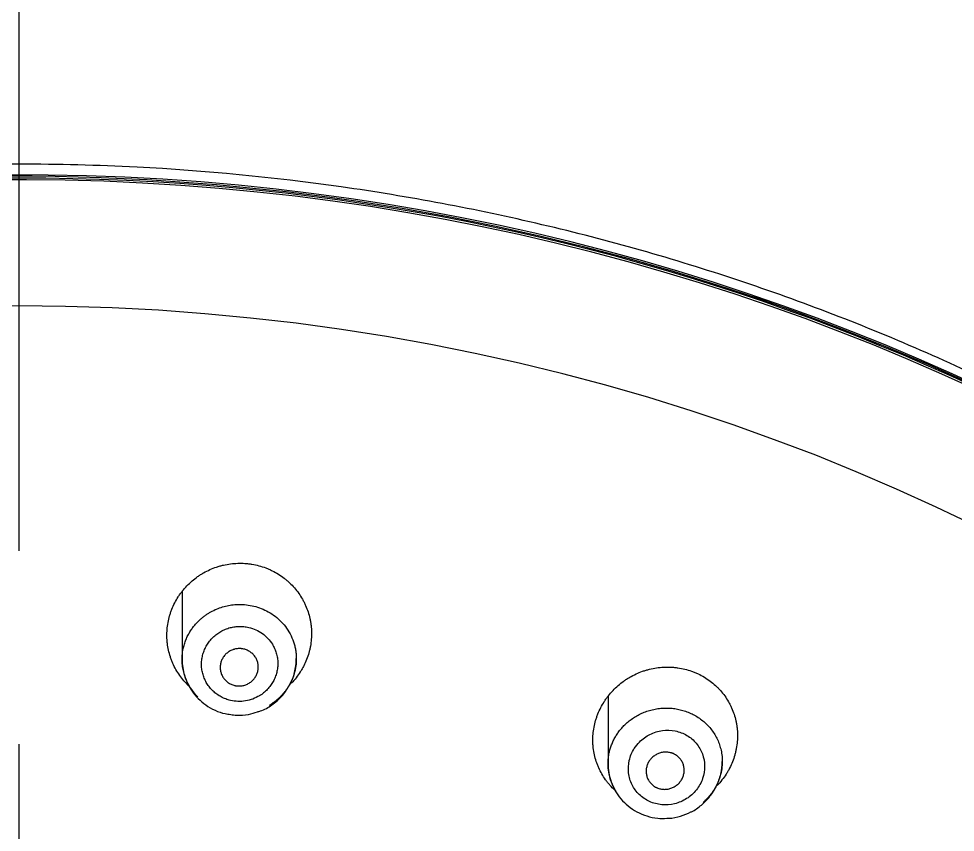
# Model space of a CAD drawing. Header units: millimetres. Extents: x 6110 to 6704, y -2661 to -1821.
# Drawn here: x 6338.01 to 6344.16, y -2160.35 to -2155.01 of the extents above; entities that cross this region are included whole.
import ezdxf

# ---------------------------------------------------------------- set-up
doc = ezdxf.new("R2010")
doc.units = ezdxf.units.MM
doc.header["$LTSCALE"] = 0.1
doc.linetypes.add('CENTERX2', pattern=[101.6, 63.5, -12.7, 12.7, -12.7])
doc.linetypes.add('HIDDEN2', pattern=[4.7625, 3.175, -1.5875])
doc.layers.add('1', color=4, linetype='HIDDEN2', lineweight=13)
doc.layers.add('DIM', color=3, linetype='Continuous', lineweight=9)
doc.layers.add('CENTER', color=1, linetype='CENTERX2')

msp = doc.modelspace()

# ---------------------------------------------------------------- hatches: boundary and pattern name
at = {"layer": 'DIM'}
h = msp.add_hatch(dxfattribs=at)
h.set_pattern_fill('ANSI31', color=2)
edge = h.paths.add_edge_path()
edge.add_line((6619.6172, -2595.9805), (6619.6172, -1962.2056))
edge.add_line((6634.6172, -1966.1101), (6619.6172, -1966.1101))
edge.add_line((6634.6172, -2610.9805), (6634.6172, -1966.1101))
edge.add_line((6634.6172, -2610.9805), (6184.4567, -2610.9805))
edge.add_line((6619.6172, -2595.9805), (6184.4567, -2595.9805))
edge.add_line((6184.4567, -2610.9805), (6184.4567, -2595.9805))

# ---------------------------------------------------------------- linework, layer by layer
at = {"layer": '1', "color": 7, "linetype": 'Continuous', "lineweight": -3}
for p, q in [((6339.0825, -2158.7734), (6339.0825, -2159.2192)), ((6341.8802, -2159.4613), (6341.8802, -2159.9035))]:
    msp.add_line(p, q, dxfattribs=at)
for centre, major_axis, start_param, end_param in [((6338.0093, -2168.509), (-13.75, 0), 3.141606, 7.301236), ((6338.0093, -2168.5303), (-13.75, 0), 3.570041, 5.884468), ((6338.0093, -2168.5196), (-13.75, 0), 3.141627, 6.283151), ((6338.0093, -2168.4983), (13.75, 0), 0.43031, 2.719801), ((6338.0093, -2168.8384), (13.1753, 0), 4.984867, 10.723113)]:
    msp.add_ellipse(centre, major_axis=major_axis, ratio=0.906308, start_param=start_param, end_param=end_param, dxfattribs=at)
for points, knots in [([(6338.0093, -2155.9663), (6337.7679, -2155.9664), (6337.0781, -2155.9829), (6335.942, -2156.0884), (6334.6189, -2156.3324), (6333.3278, -2156.6934), (6332.0816, -2157.1679), (6330.8922, -2157.7515), (6329.7713, -2158.4386), (6328.7294, -2159.2224), (6327.7775, -2160.0959), (6326.9214, -2161.0491), (6326.1826, -2162.078), (6325.7057, -2162.85), (6325.5094, -2163.2875), (6325.4841, -2163.346)], [0, 0, 0, 0, 0.045962, 0.131573, 0.217212, 0.30285, 0.38848, 0.474094, 0.559684, 0.645241, 0.730753, 0.81621, 0.901603, 0.986925, 1, 1, 1, 1]), ([(6350.491, -2163.2462), (6350.4834, -2163.2291), (6350.3064, -2162.8335), (6349.8504, -2162.1038), (6349.1187, -2161.075), (6348.2669, -2160.1224), (6347.3204, -2159.2484), (6346.2835, -2158.4633), (6345.1672, -2157.7741), (6343.9821, -2157.1876), (6342.7394, -2156.7095), (6341.4511, -2156.3444), (6340.1297, -2156.0958), (6338.9765, -2155.9846), (6338.2688, -2155.9664), (6338.0093, -2155.9663)], [0, 0, 0, 0, 0.003864, 0.089606, 0.17541, 0.261282, 0.347223, 0.433229, 0.519294, 0.605411, 0.691572, 0.777769, 0.863995, 0.950243, 1, 1, 1, 1]), ([(6339.1265, -2159.3932), (6339.121, -2159.3881), (6339.1157, -2159.3828), (6339.1051, -2159.3718), (6339.0999, -2159.3661), (6339.0847, -2159.3486), (6339.0753, -2159.3365), (6339.0489, -2159.2992), (6339.0339, -2159.2728), (6339.0185, -2159.2379), (6339.0155, -2159.2308), (6339.0101, -2159.2165), (6339.0075, -2159.2093), (6339.0004, -2159.1877), (6338.9925, -2159.1585), (6338.9875, -2159.1287), (6338.9848, -2159.1061), (6338.9841, -2159.0986), (6338.9831, -2159.0834), (6338.9827, -2159.0757), (6338.982, -2159.0376), (6338.9845, -2159.0074), (6338.9926, -2158.9627), (6338.9961, -2158.9479), (6339.0023, -2158.9259), (6339.0046, -2158.9185), (6339.0096, -2158.904), (6339.0122, -2158.8968), (6339.0262, -2158.8613), (6339.0401, -2158.8342), (6339.0608, -2158.8019), (6339.0651, -2158.7955), (6339.0741, -2158.7829), (6339.0787, -2158.7767), (6339.0932, -2158.7585), (6339.1033, -2158.7468), (6339.1353, -2158.7135), (6339.1587, -2158.6934), (6339.1906, -2158.6709), (6339.1971, -2158.6665), (6339.2104, -2158.6581), (6339.2171, -2158.6541), (6339.2374, -2158.6426), (6339.2652, -2158.6286), (6339.2942, -2158.6173), (6339.3165, -2158.6098), (6339.3239, -2158.6075), (6339.3391, -2158.6033), (6339.3468, -2158.6013), (6339.3852, -2158.5925), (6339.4162, -2158.5885), (6339.463, -2158.587), (6339.4786, -2158.5873), (6339.5022, -2158.5889), (6339.5101, -2158.5896), (6339.5257, -2158.5914), (6339.5335, -2158.5925), (6339.572, -2158.5989), (6339.6021, -2158.6069), (6339.6386, -2158.6207), (6339.6458, -2158.6236), (6339.6602, -2158.6299), (6339.6673, -2158.6332), (6339.6882, -2158.6435), (6339.7153, -2158.6586), (6339.7406, -2158.6762), (6339.7589, -2158.6903), (6339.7648, -2158.6952), (6339.7766, -2158.7052), (6339.7824, -2158.7104), (6339.8106, -2158.7371), (6339.8306, -2158.7602), (6339.857, -2158.7975), (6339.8652, -2158.8104), (6339.8765, -2158.8304), (6339.8802, -2158.8372), (6339.8871, -2158.8509), (6339.8903, -2158.8578), (6339.9057, -2158.8926), (6339.9151, -2158.9213), (6339.9233, -2158.9584), (6339.9248, -2158.9659), (6339.9273, -2158.9809), (6339.9284, -2158.9885), (6339.9311, -2159.0112), (6339.9321, -2159.0263), (6339.933, -2159.0716), (6339.9306, -2159.1018), (6339.9239, -2159.1394), (6339.9223, -2159.1469), (6339.9189, -2159.1618), (6339.917, -2159.1692), (6339.9107, -2159.1912), (6339.901, -2159.2199), (6339.8885, -2159.2477), (6339.878, -2159.2681), (6339.8744, -2159.2749), (6339.8667, -2159.2882), (6339.8627, -2159.2948), (6339.8418, -2159.3274), (6339.8227, -2159.3516), (6339.8011, -2159.3741)], [0, 0, 0, 0, 0.01019, 0.01019, 0.020609, 0.020609, 0.041447, 0.041447, 0.083123, 0.083123, 0.093542, 0.093542, 0.103961, 0.103961, 0.124799, 0.145637, 0.145637, 0.156056, 0.156056, 0.166475, 0.166475, 0.208152, 0.208152, 0.22899, 0.22899, 0.239409, 0.239409, 0.249828, 0.249828, 0.291504, 0.291504, 0.301923, 0.301923, 0.312342, 0.312342, 0.33318, 0.33318, 0.374857, 0.374857, 0.385276, 0.385276, 0.395695, 0.395695, 0.416533, 0.437371, 0.437371, 0.44779, 0.44779, 0.458209, 0.458209, 0.499885, 0.499885, 0.520723, 0.520723, 0.531142, 0.531142, 0.541562, 0.541562, 0.583238, 0.583238, 0.593657, 0.593657, 0.604076, 0.604076, 0.624914, 0.645752, 0.645752, 0.656171, 0.656171, 0.66659, 0.66659, 0.708266, 0.708266, 0.729105, 0.729105, 0.739524, 0.739524, 0.749943, 0.749943, 0.791619, 0.791619, 0.802038, 0.802038, 0.812457, 0.812457, 0.833295, 0.833295, 0.874971, 0.874971, 0.88539, 0.88539, 0.895809, 0.895809, 0.916648, 0.937486, 0.937486, 0.947905, 0.947905, 0.958324, 0.958324, 1, 1, 1, 1]), ([(6339.0825, -2159.2193), (6339.0825, -2159.2069), (6339.084, -2159.1785), (6339.091, -2159.14), (6339.1016, -2159.1046), (6339.113, -2159.0763), (6339.1263, -2159.0499), (6339.141, -2159.0257), (6339.157, -2159.0036), (6339.1738, -2158.9835), (6339.1911, -2158.9655), (6339.2088, -2158.9494), (6339.2265, -2158.9352), (6339.2441, -2158.9226), (6339.2679, -2158.9077), (6339.2987, -2158.8916), (6339.3376, -2158.8765), (6339.3774, -2158.8657), (6339.4174, -2158.8592), (6339.4601, -2158.8568), (6339.5058, -2158.8593), (6339.5543, -2158.8681), (6339.6027, -2158.8835), (6339.6497, -2158.9059), (6339.6943, -2158.9352), (6339.735, -2158.9715), (6339.7706, -2159.0144), (6339.7995, -2159.0634), (6339.8164, -2159.1073), (6339.8253, -2159.1426), (6339.8297, -2159.168), (6339.8321, -2159.1918), (6339.8325, -2159.2071), (6339.8325, -2159.2139)], [0, 0, 0, 0, 0.033012, 0.07599, 0.10401, 0.130976, 0.156886, 0.181741, 0.205542, 0.228288, 0.249981, 0.270619, 0.290204, 0.308735, 0.326214, 0.362242, 0.397686, 0.432552, 0.466846, 0.500571, 0.540958, 0.582686, 0.625768, 0.670215, 0.716036, 0.76324, 0.811835, 0.861828, 0.913227, 0.936142, 0.959061, 0.981984, 1, 1, 1, 1]), ([(6339.5912, -2159.4573), (6339.6006, -2159.4516), (6339.6185, -2159.4391), (6339.6426, -2159.4168), (6339.6635, -2159.3918), (6339.6811, -2159.3645), (6339.6948, -2159.3353), (6339.7045, -2159.3046), (6339.7102, -2159.273), (6339.7117, -2159.2409), (6339.7088, -2159.209), (6339.7019, -2159.1776), (6339.6909, -2159.1475), (6339.6733, -2159.1143), (6339.6473, -2159.0797), (6339.6104, -2159.0475), (6339.5678, -2159.0227), (6339.526, -2159.0087), (6339.488, -2159.0023), (6339.4549, -2159.0013), (6339.422, -2159.0045), (6339.3897, -2159.0119), (6339.3587, -2159.0234), (6339.3295, -2159.0388), (6339.3025, -2159.0577), (6339.2784, -2159.0799), (6339.2575, -2159.105), (6339.2399, -2159.1324), (6339.2262, -2159.1616), (6339.2165, -2159.1923), (6339.2107, -2159.2239), (6339.2093, -2159.256), (6339.2121, -2159.2879), (6339.2189, -2159.3192), (6339.23, -2159.3493), (6339.245, -2159.3778), (6339.2636, -2159.4042), (6339.2857, -2159.4279), (6339.3109, -2159.4486), (6339.3387, -2159.4659), (6339.3686, -2159.4795), (6339.4054, -2159.4905), (6339.4493, -2159.4964), (6339.4991, -2159.4931), (6339.5473, -2159.4805), (6339.5772, -2159.4659), (6339.5912, -2159.4573)], [0, 0, 0, 0, 0.02082, 0.041581, 0.062649, 0.08339, 0.104096, 0.125113, 0.145916, 0.166617, 0.187562, 0.208473, 0.22918, 0.250034, 0.281338, 0.312479, 0.343735, 0.374927, 0.395764, 0.416476, 0.437418, 0.458226, 0.478946, 0.499935, 0.520794, 0.541537, 0.56252, 0.583427, 0.604142, 0.625009, 0.645927, 0.666641, 0.687497, 0.708419, 0.72913, 0.749983, 0.770924, 0.79162, 0.812449, 0.83341, 0.854104, 0.874933, 0.90618, 0.937371, 0.968665, 1, 1, 1, 1]), ([(6339.5507, -2159.3515), (6339.5452, -2159.3576), (6339.5392, -2159.3631), (6339.5295, -2159.3704), (6339.5261, -2159.3727), (6339.5191, -2159.377), (6339.5154, -2159.379), (6339.5043, -2159.3843), (6339.4966, -2159.3872), (6339.4847, -2159.3903), (6339.4806, -2159.3912), (6339.4724, -2159.3925), (6339.4683, -2159.3929), (6339.456, -2159.3937), (6339.4478, -2159.3934), (6339.4375, -2159.3921), (6339.4355, -2159.3918), (6339.4314, -2159.391), (6339.4254, -2159.3897), (6339.4155, -2159.3869), (6339.4079, -2159.3839), (6339.4005, -2159.3806), (6339.3968, -2159.3787), (6339.3862, -2159.3725), (6339.3796, -2159.3678), (6339.3705, -2159.3598), (6339.3676, -2159.3569), (6339.3621, -2159.351), (6339.3595, -2159.3479), (6339.3522, -2159.3383), (6339.348, -2159.3315), (6339.3428, -2159.3206), (6339.3412, -2159.3169), (6339.3384, -2159.3094), (6339.3361, -2159.3018), (6339.3345, -2159.294), (6339.3333, -2159.2861), (6339.3329, -2159.2821), (6339.3323, -2159.2701), (6339.3326, -2159.2622), (6339.3344, -2159.2503), (6339.3352, -2159.2464), (6339.3371, -2159.2386), (6339.3383, -2159.2347), (6339.3423, -2159.2234), (6339.3457, -2159.2162), (6339.3519, -2159.2058), (6339.3542, -2159.2024), (6339.359, -2159.1959), (6339.3616, -2159.1927), (6339.3697, -2159.1837), (6339.3757, -2159.1782), (6339.3855, -2159.1708), (6339.389, -2159.1685), (6339.396, -2159.1642), (6339.4031, -2159.1603), (6339.4107, -2159.1571), (6339.4164, -2159.155), (6339.4184, -2159.1543), (6339.4223, -2159.1531), (6339.4243, -2159.1525), (6339.4344, -2159.1498), (6339.4425, -2159.1485), (6339.4548, -2159.1477), (6339.4589, -2159.1477), (6339.4651, -2159.1479), (6339.4672, -2159.148), (6339.4713, -2159.1483), (6339.4734, -2159.1486), (6339.4836, -2159.1499), (6339.4915, -2159.1518), (6339.5032, -2159.1557), (6339.5071, -2159.1572), (6339.5145, -2159.1606), (6339.5218, -2159.1644), (6339.5286, -2159.1688), (6339.5352, -2159.1735), (6339.5384, -2159.176), (6339.5476, -2159.1841), (6339.5531, -2159.19), (6339.5603, -2159.1996), (6339.5626, -2159.2029), (6339.5668, -2159.2098), (6339.5688, -2159.2134), (6339.574, -2159.2242), (6339.5767, -2159.2316), (6339.5797, -2159.2432), (6339.5805, -2159.2472), (6339.5817, -2159.2551), (6339.5821, -2159.2591), (6339.5828, -2159.271), (6339.5824, -2159.2789), (6339.5807, -2159.2908), (6339.5799, -2159.2948), (6339.5779, -2159.3026), (6339.5756, -2159.3102), (6339.5726, -2159.3176), (6339.5692, -2159.3249), (6339.5673, -2159.3285), (6339.561, -2159.3389), (6339.5562, -2159.3455), (6339.5507, -2159.3515)], [0, 0, 0, 0, 0.03125, 0.03125, 0.046875, 0.046875, 0.0625, 0.0625, 0.09375, 0.09375, 0.109375, 0.109375, 0.125, 0.125, 0.15625, 0.15625, 0.164063, 0.164063, 0.171875, 0.1875, 0.203125, 0.203125, 0.21875, 0.21875, 0.25, 0.25, 0.265625, 0.265625, 0.28125, 0.28125, 0.3125, 0.3125, 0.328125, 0.328125, 0.34375, 0.359375, 0.359375, 0.375, 0.375, 0.40625, 0.40625, 0.421875, 0.421875, 0.4375, 0.4375, 0.46875, 0.46875, 0.484375, 0.484375, 0.5, 0.5, 0.53125, 0.53125, 0.546875, 0.546875, 0.5625, 0.578125, 0.578125, 0.585938, 0.585938, 0.59375, 0.59375, 0.625, 0.625, 0.640625, 0.640625, 0.648438, 0.648438, 0.65625, 0.65625, 0.6875, 0.6875, 0.703125, 0.703125, 0.71875, 0.734375, 0.734375, 0.75, 0.75, 0.78125, 0.78125, 0.796875, 0.796875, 0.8125, 0.8125, 0.84375, 0.84375, 0.859375, 0.859375, 0.875, 0.875, 0.90625, 0.90625, 0.921875, 0.921875, 0.9375, 0.953125, 0.953125, 0.96875, 0.96875, 1, 1, 1, 1]), ([(6339.1862, -2159.4663), (6339.1818, -2159.462), (6339.1636, -2159.4429), (6339.1431, -2159.416), (6339.1247, -2159.385), (6339.1131, -2159.3619), (6339.1019, -2159.3344), (6339.0922, -2159.3025), (6339.085, -2159.2662), (6339.0827, -2159.2378), (6339.0825, -2159.2218), (6339.0825, -2159.2193)], [0, 0, 0, 0, 0.066067, 0.283728, 0.364041, 0.458165, 0.566101, 0.687847, 0.823402, 0.972762, 1, 1, 1, 1]), ([(6339.0826, -2159.2203), (6339.083, -2159.2562), (6339.0937, -2159.3281), (6339.1441, -2159.4348), (6339.2362, -2159.5253), (6339.3309, -2159.5714), (6339.3894, -2159.5792), (6339.4015, -2159.5801)], [0, 0, 0, 0, 0.199687, 0.420821, 0.664785, 0.932078, 1, 1, 1, 1]), ([(6339.7849, -2159.3927), (6339.7858, -2159.3914), (6339.8042, -2159.3655), (6339.8236, -2159.304), (6339.8324, -2159.245), (6339.8324, -2159.2135)], [0, 0, 0, 0, 0.025478, 0.505312, 1, 1, 1, 1]), ([(6339.8325, -2159.2139), (6339.8325, -2159.2157), (6339.8324, -2159.2261), (6339.8314, -2159.2451), (6339.8282, -2159.2707), (6339.823, -2159.2961), (6339.8159, -2159.321), (6339.8078, -2159.3433), (6339.7992, -2159.363), (6339.7918, -2159.3775), (6339.787, -2159.3861), (6339.7853, -2159.3891)], [0, 0, 0, 0, 0.030227, 0.171393, 0.312583, 0.4538, 0.595043, 0.736312, 0.839807, 0.94376, 1, 1, 1, 1]), ([(6341.9329, -2160.0851), (6341.93, -2160.0826), (6341.9271, -2160.08), (6341.9131, -2160.0671), (6341.9024, -2160.0562), (6341.8872, -2160.039), (6341.8822, -2160.0332), (6341.8727, -2160.0213), (6341.8682, -2160.0153), (6341.8461, -2159.9846), (6341.8311, -2159.9585), (6341.8157, -2159.9239), (6341.8128, -2159.9169), (6341.8073, -2159.9027), (6341.8048, -2159.8956), (6341.7977, -2159.874), (6341.7898, -2159.845), (6341.7849, -2159.8154), (6341.7823, -2159.7929), (6341.7816, -2159.7854), (6341.7806, -2159.7703), (6341.7803, -2159.7627), (6341.7798, -2159.7246), (6341.7824, -2159.6946), (6341.7907, -2159.65), (6341.7942, -2159.6352), (6341.8006, -2159.6131), (6341.8029, -2159.6058), (6341.8079, -2159.5913), (6341.8105, -2159.5841), (6341.8247, -2159.5486), (6341.8387, -2159.5214), (6341.8594, -2159.4891), (6341.8638, -2159.4827), (6341.8728, -2159.4701), (6341.8774, -2159.4638), (6341.8919, -2159.4455), (6341.902, -2159.4338), (6341.934, -2159.4002), (6341.9574, -2159.3799), (6341.9892, -2159.3571), (6341.9957, -2159.3527), (6342.0089, -2159.3441), (6342.0156, -2159.34), (6342.0359, -2159.3282), (6342.0636, -2159.3139), (6342.0925, -2159.3021), (6342.1146, -2159.2944), (6342.1221, -2159.2919), (6342.1371, -2159.2874), (6342.1448, -2159.2853), (6342.1831, -2159.2758), (6342.214, -2159.2713), (6342.2606, -2159.2689), (6342.2763, -2159.2688), (6342.2998, -2159.2699), (6342.3076, -2159.2705), (6342.3233, -2159.2719), (6342.331, -2159.2729), (6342.3696, -2159.2784), (6342.3996, -2159.2858), (6342.4361, -2159.2988), (6342.4433, -2159.3015), (6342.4577, -2159.3074), (6342.4648, -2159.3106), (6342.4859, -2159.3205), (6342.4994, -2159.3278), (6342.5388, -2159.3514), (6342.5632, -2159.3697), (6342.5916, -2159.3957), (6342.5971, -2159.4011), (6342.6078, -2159.412), (6342.613, -2159.4176), (6342.628, -2159.4346), (6342.6469, -2159.4582), (6342.6633, -2159.4836), (6342.6746, -2159.5034), (6342.6783, -2159.5101), (6342.6852, -2159.5237), (6342.6884, -2159.5305), (6342.7038, -2159.5651), (6342.7132, -2159.5936), (6342.7213, -2159.6305), (6342.7227, -2159.6379), (6342.7252, -2159.6529), (6342.7263, -2159.6604), (6342.7289, -2159.6831), (6342.7299, -2159.6981), (6342.7306, -2159.7433), (6342.7281, -2159.7734), (6342.7212, -2159.811), (6342.7196, -2159.8185), (6342.7161, -2159.8334), (6342.7141, -2159.8408), (6342.7078, -2159.8627), (6342.698, -2159.8915), (6342.6854, -2159.9193), (6342.6749, -2159.9397), (6342.6712, -2159.9465), (6342.6635, -2159.9599), (6342.6594, -2159.9665), (6342.6385, -2159.9991), (6342.6193, -2160.0235), (6342.5977, -2160.0461)], [0, 0, 0, 0, 0.005243, 0.005243, 0.025967, 0.025967, 0.03633, 0.03633, 0.046692, 0.046692, 0.08814, 0.08814, 0.098502, 0.098502, 0.108864, 0.108864, 0.129588, 0.150312, 0.150312, 0.160674, 0.160674, 0.171036, 0.171036, 0.212484, 0.212484, 0.233208, 0.233208, 0.24357, 0.24357, 0.253933, 0.253933, 0.295381, 0.295381, 0.305743, 0.305743, 0.316105, 0.316105, 0.336829, 0.336829, 0.378277, 0.378277, 0.388639, 0.388639, 0.399001, 0.399001, 0.419725, 0.440449, 0.440449, 0.450811, 0.450811, 0.461173, 0.461173, 0.502622, 0.502622, 0.523346, 0.523346, 0.533708, 0.533708, 0.54407, 0.54407, 0.585518, 0.585518, 0.59588, 0.59588, 0.606242, 0.606242, 0.626966, 0.626966, 0.668414, 0.668414, 0.678777, 0.678777, 0.689139, 0.689139, 0.709863, 0.730587, 0.730587, 0.740949, 0.740949, 0.751311, 0.751311, 0.792759, 0.792759, 0.803121, 0.803121, 0.813483, 0.813483, 0.834207, 0.834207, 0.875655, 0.875655, 0.886017, 0.886017, 0.89638, 0.89638, 0.917104, 0.937828, 0.937828, 0.94819, 0.94819, 0.958552, 0.958552, 1, 1, 1, 1]), ([(6339.5771, -2159.5633), (6339.5839, -2159.5616), (6339.6178, -2159.5522), (6339.674, -2159.5192), (6339.7388, -2159.4635), (6339.7712, -2159.4174), (6339.7849, -2159.3927)], [0, 0, 0, 0, 0.075238, 0.37969, 0.694846, 1, 1, 1, 1]), ([(6339.7853, -2159.3891), (6339.7838, -2159.3917), (6339.779, -2159.3998), (6339.7702, -2159.4132), (6339.7587, -2159.429), (6339.7462, -2159.4443), (6339.7328, -2159.459), (6339.7186, -2159.473), (6339.7034, -2159.4864), (6339.6875, -2159.499), (6339.6708, -2159.5108), (6339.6592, -2159.5181), (6339.6533, -2159.5216)], [0, 0, 0, 0, 0.047754, 0.151706, 0.256117, 0.36099, 0.466324, 0.572123, 0.678389, 0.785122, 0.892325, 1, 1, 1, 1]), ([(6339.4015, -2159.5801), (6339.4145, -2159.5828), (6339.4533, -2159.5882), (6339.5137, -2159.5831), (6339.558, -2159.5706), (6339.5771, -2159.5633)], [0, 0, 0, 0, 0.221453, 0.660816, 1, 1, 1, 1]), ([(6341.8802, -2159.9034), (6341.8802, -2159.8963), (6341.8807, -2159.8798), (6341.8834, -2159.8541), (6341.8886, -2159.8264), (6341.896, -2159.7992), (6341.9057, -2159.7726), (6341.9174, -2159.7467), (6341.9313, -2159.7217), (6341.9471, -2159.6978), (6341.9649, -2159.6751), (6341.9844, -2159.6536), (6342.0026, -2159.6364), (6342.0188, -2159.6228), (6342.0325, -2159.6124), (6342.0467, -2159.6025), (6342.0616, -2159.5932), (6342.077, -2159.5845), (6342.0929, -2159.5764), (6342.1094, -2159.569), (6342.1263, -2159.5624), (6342.1437, -2159.5564), (6342.1615, -2159.5513), (6342.1797, -2159.5469), (6342.1982, -2159.5434), (6342.2169, -2159.5408), (6342.236, -2159.539), (6342.2608, -2159.5379), (6342.2915, -2159.5387), (6342.3277, -2159.5431), (6342.3634, -2159.5509), (6342.3984, -2159.5621), (6342.4323, -2159.5766), (6342.4646, -2159.5945), (6342.495, -2159.6156), (6342.5232, -2159.6398), (6342.5488, -2159.6668), (6342.5715, -2159.6965), (6342.5908, -2159.7285), (6342.6064, -2159.762), (6342.6184, -2159.7975), (6342.6269, -2159.8359), (6342.631, -2159.8788), (6342.6294, -2159.9257), (6342.6214, -2159.9701), (6342.6091, -2160.0092), (6342.5955, -2160.0407), (6342.5807, -2160.0681), (6342.5655, -2160.0914), (6342.5506, -2160.111), (6342.5367, -2160.1271), (6342.5243, -2160.1401), (6342.5139, -2160.1501), (6342.5075, -2160.1558), (6342.5047, -2160.1583)], [0, 0, 0, 0, 0.015021, 0.034721, 0.054423, 0.074127, 0.093833, 0.11354, 0.13325, 0.152961, 0.172674, 0.192389, 0.212106, 0.223612, 0.23521, 0.246903, 0.258689, 0.270569, 0.282545, 0.294615, 0.30678, 0.319041, 0.331397, 0.34385, 0.356399, 0.369045, 0.381788, 0.394628, 0.418787, 0.443126, 0.46765, 0.492363, 0.517266, 0.542365, 0.567662, 0.59316, 0.618863, 0.644774, 0.670896, 0.697231, 0.722182, 0.749783, 0.780033, 0.812933, 0.848482, 0.874602, 0.898401, 0.919879, 0.939037, 0.955873, 0.970388, 0.982581, 0.992452, 1, 1, 1, 1]), ([(6342.4304, -2160.1073), (6342.4412, -2160.0976), (6342.4512, -2160.0869), (6342.4777, -2160.0534), (6342.4917, -2160.0279), (6342.5009, -2160.0013), (6342.5009, -2160.0012), (6342.51, -2159.9748), (6342.5146, -2159.9467), (6342.5141, -2159.8921), (6342.509, -2159.8647), (6342.4904, -2159.8143), (6342.4766, -2159.7905), (6342.4421, -2159.7495), (6342.421, -2159.7316), (6342.3743, -2159.7041), (6342.348, -2159.6941), (6342.2936, -2159.6833), (6342.2647, -2159.6824), (6342.2087, -2159.6901), (6342.1807, -2159.6988), (6342.1298, -2159.7243), (6342.1062, -2159.7414), (6342.0734, -2159.7746), (6342.0618, -2159.7892), (6342.0369, -2159.8286), (6342.0257, -2159.8553), (6342.0133, -2159.9094), (6342.0117, -2159.9375), (6342.018, -2159.9915), (6342.0259, -2160.018), (6342.0498, -2160.066), (6342.066, -2160.0881), (6342.1048, -2160.1253), (6342.1278, -2160.1409), (6342.1775, -2160.1635), (6342.2049, -2160.1708), (6342.2605, -2160.176), (6342.2895, -2160.1738), (6342.3449, -2160.1604), (6342.372, -2160.1488), (6342.4083, -2160.1256), (6342.4198, -2160.1169), (6342.4304, -2160.1073)], [0, 0, 0, 0, 0.027519, 0.027519, 0.082226, 0.082226, 0.08246, 0.08246, 0.136759, 0.136759, 0.190165, 0.190165, 0.242823, 0.242823, 0.295195, 0.295195, 0.347878, 0.347878, 0.401344, 0.401344, 0.455481, 0.455481, 0.509591, 0.509591, 0.544799, 0.544799, 0.599552, 0.599552, 0.653542, 0.653542, 0.706679, 0.706679, 0.759221, 0.759221, 0.811665, 0.811665, 0.86456, 0.86456, 0.918284, 0.918284, 0.97286, 0.97286, 1, 1, 1, 1]), ([(6342.3485, -2160.0286), (6342.343, -2160.0347), (6342.337, -2160.0403), (6342.3273, -2160.0477), (6342.324, -2160.0501), (6342.317, -2160.0545), (6342.3134, -2160.0565), (6342.3023, -2160.0621), (6342.2947, -2160.065), (6342.2828, -2160.0684), (6342.2788, -2160.0694), (6342.2706, -2160.0709), (6342.2665, -2160.0714), (6342.2542, -2160.0725), (6342.246, -2160.0724), (6342.2337, -2160.0711), (6342.2296, -2160.0704), (6342.2216, -2160.0688), (6342.2137, -2160.0667), (6342.2061, -2160.0639), (6342.2005, -2160.0615), (6342.1987, -2160.0607), (6342.195, -2160.0589), (6342.1932, -2160.0579), (6342.1843, -2160.053), (6342.1777, -2160.0485), (6342.1685, -2160.0407), (6342.1656, -2160.0379), (6342.16, -2160.0321), (6342.1574, -2160.0291), (6342.15, -2160.0197), (6342.1458, -2160.0129), (6342.1405, -2160.0022), (6342.1389, -2159.9985), (6342.1362, -2159.9911), (6342.1338, -2159.9835), (6342.1322, -2159.9758), (6342.131, -2159.968), (6342.1306, -2159.964), (6342.1299, -2159.952), (6342.1303, -2159.9441), (6342.132, -2159.9323), (6342.1328, -2159.9284), (6342.1348, -2159.9206), (6342.1359, -2159.9167), (6342.14, -2159.9054), (6342.1434, -2159.8981), (6342.1496, -2159.8877), (6342.1518, -2159.8843), (6342.1566, -2159.8777), (6342.1592, -2159.8745), (6342.1673, -2159.8654), (6342.1732, -2159.8598), (6342.183, -2159.8523), (6342.1864, -2159.8499), (6342.1934, -2159.8456), (6342.2005, -2159.8415), (6342.208, -2159.8382), (6342.2156, -2159.8352), (6342.2196, -2159.8339), (6342.2316, -2159.8304), (6342.2396, -2159.8289), (6342.2519, -2159.8279), (6342.256, -2159.8277), (6342.2622, -2159.8278), (6342.2643, -2159.8278), (6342.2684, -2159.8281), (6342.2705, -2159.8282), (6342.2807, -2159.8293), (6342.2886, -2159.831), (6342.2984, -2159.834), (6342.3003, -2159.8347), (6342.3042, -2159.8361), (6342.3061, -2159.8369), (6342.3117, -2159.8393), (6342.3153, -2159.841), (6342.3259, -2159.8469), (6342.3326, -2159.8514), (6342.3418, -2159.8593), (6342.3448, -2159.862), (6342.3503, -2159.8678), (6342.3555, -2159.8738), (6342.3601, -2159.8803), (6342.3643, -2159.8871), (6342.3663, -2159.8906), (6342.3716, -2159.9013), (6342.3743, -2159.9087), (6342.3774, -2159.9202), (6342.3782, -2159.9242), (6342.3794, -2159.932), (6342.3798, -2159.936), (6342.3804, -2159.9479), (6342.3801, -2159.9558), (6342.3783, -2159.9677), (6342.3776, -2159.9716), (6342.3756, -2159.9794), (6342.3733, -2159.9871), (6342.3703, -2159.9945), (6342.3669, -2160.0018), (6342.365, -2160.0054), (6342.3587, -2160.0159), (6342.3539, -2160.0224), (6342.3485, -2160.0286)], [0, 0, 0, 0, 0.03125, 0.03125, 0.046875, 0.046875, 0.0625, 0.0625, 0.09375, 0.09375, 0.109375, 0.109375, 0.125, 0.125, 0.15625, 0.15625, 0.171875, 0.171875, 0.1875, 0.203125, 0.203125, 0.210938, 0.210938, 0.21875, 0.21875, 0.25, 0.25, 0.265625, 0.265625, 0.28125, 0.28125, 0.3125, 0.3125, 0.328125, 0.328125, 0.34375, 0.359375, 0.359375, 0.375, 0.375, 0.40625, 0.40625, 0.421875, 0.421875, 0.4375, 0.4375, 0.46875, 0.46875, 0.484375, 0.484375, 0.5, 0.5, 0.53125, 0.53125, 0.546875, 0.546875, 0.5625, 0.578125, 0.578125, 0.59375, 0.59375, 0.625, 0.625, 0.640625, 0.640625, 0.648438, 0.648438, 0.65625, 0.65625, 0.6875, 0.6875, 0.695313, 0.695313, 0.703125, 0.703125, 0.71875, 0.71875, 0.75, 0.75, 0.765625, 0.765625, 0.78125, 0.796875, 0.796875, 0.8125, 0.8125, 0.84375, 0.84375, 0.859375, 0.859375, 0.875, 0.875, 0.90625, 0.90625, 0.921875, 0.921875, 0.9375, 0.953125, 0.953125, 0.96875, 0.96875, 1, 1, 1, 1]), ([(6341.8802, -2159.9025), (6341.8805, -2159.945), (6341.8942, -2160.0266), (6341.9592, -2160.1411), (6342.0663, -2160.2281), (6342.1781, -2160.263), (6342.2457, -2160.2637), (6342.2659, -2160.2624)], [0, 0, 0, 0, 0.208688, 0.428002, 0.658136, 0.900011, 1, 1, 1, 1]), ([(6341.9318, -2160.0836), (6341.9259, -2160.0741), (6341.9113, -2160.048), (6341.893, -2160.0017), (6341.8822, -2159.9506), (6341.8802, -2159.9171), (6341.8802, -2159.9034)], [0, 0, 0, 0, 0.17494, 0.470319, 0.782906, 1, 1, 1, 1]), ([(6342.4242, -2160.2203), (6342.4254, -2160.2199), (6342.4509, -2160.2095), (6342.4951, -2160.1759), (6342.5524, -2160.1196), (6342.5956, -2160.05), (6342.6234, -2159.972), (6342.6299, -2159.9177), (6342.6301, -2159.8896)], [0, 0, 0, 0, 0.008669, 0.199304, 0.394385, 0.593109, 0.794699, 1, 1, 1, 1]), ([(6342.2659, -2160.2624), (6342.2709, -2160.2626), (6342.3013, -2160.2631), (6342.356, -2160.2501), (6342.4021, -2160.232), (6342.4242, -2160.2203)], [0, 0, 0, 0, 0.0913, 0.552339, 1, 1, 1, 1])]:
    msp.add_open_spline(points, degree=3, knots=knots, dxfattribs=at)
at = {"layer": 'CENTER'}
msp.add_line((6338.0093, -2152.1552), (6338.0093, -2433.1083), dxfattribs=at)

doc.saveas('drawing.dxf')
